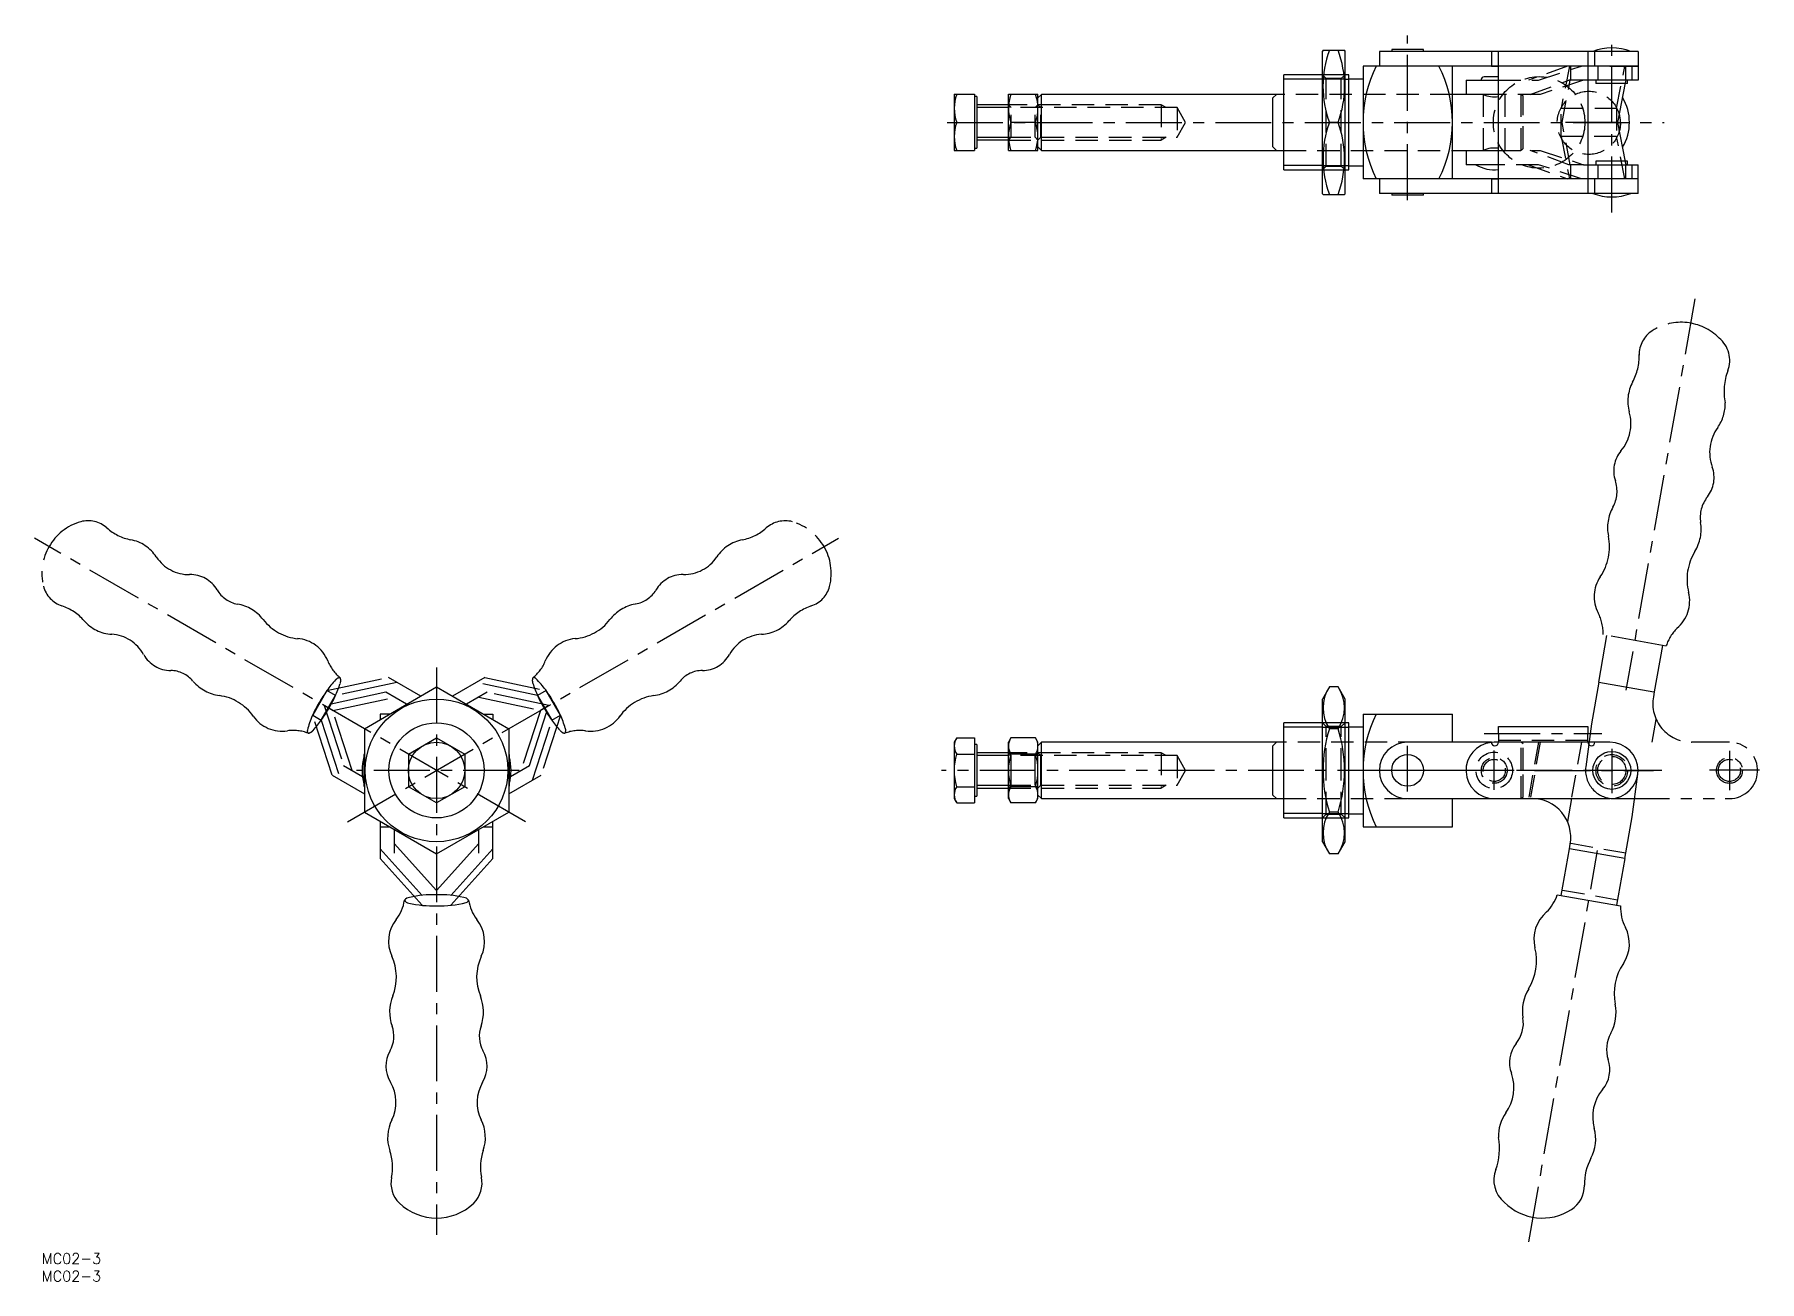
# Model space of a CAD drawing. Extents: x -2 to 488, y -8 to 346.
import ezdxf

# ---------------------------------------------------------------- set-up
doc = ezdxf.new("R2010")
doc.units = 0
doc.header["$LTSCALE"] = 0.5
for name, pattern in [('CENTER', [50.8, 31.75, -6.35, 6.35, -6.35]), ('DASHED', [19.05, 12.7, -6.35]), ('PHANTOM', [63.5, 31.75, -6.35, 6.35, -6.35, 6.35, -6.35])]:
    doc.linetypes.add(name, pattern=pattern)
for name, color, linetype in [('MSM_CENTER', 1, 'CENTER'), ('MSM_CONTINUOUS', 7, 'CONTINUOUS'), ('MSM_DASHED', 4, 'DASHED'), ('MSM_IMAGINARY', 6, 'PHANTOM'), ('MSM_NARROW', 5, 'CONTINUOUS'), ('MSM_PART_NUMBER', 7, 'CONTINUOUS')]:
    doc.layers.add(name, color=color, linetype=linetype)
doc.styles.get("Standard").update_dxf_attribs({"font": 'txt.shx', "height": 3, "bigfont": 'bigfont.shx'})

msp = doc.modelspace()

# ---------------------------------------------------------------- linework, layer by layer
at = {"layer": 'MSM_CENTER'}
for p, q in [((387.84, 298.86), (387.84, 345.6)), ((445.84, 295.37), (445.84, 345.9)), ((257.06, 320.95), (460.75, 320.95)), ((469.43, 270.85), (449.86, 159.83)), ((137.4, 122.43), (-2.08, 202.97)), ((86.77, 122.43), (226.26, 202.97)), ((112.09, 166.28), (112.09, 5.22)), ((409.64, 147.55), (443.04, 147.55)), ((387.84, 131.03), (387.84, 144.05)), ((412.44, 131.53), (412.44, 142.7)), ((445.84, 143.18), (445.84, 130.55)), ((479.24, 142.57), (479.24, 131.4)), ((473.57, 137.18), (487.78, 137.18)), ((135.55, 137.05), (89.34, 137.05)), ((460.03, 137.05), (255.51, 137.05)), ((396.97, 137.05), (380.84, 137.05)), ((418.1, 137.05), (406.79, 137.05)), ((423.88, 137.05), (457.66, 137.05)), ((452.49, 137.05), (439.34, 137.05)), ((422.25, 3.25), (441.82, 114.27))]:
    msp.add_line(p, q, dxfattribs=at)
at = {"layer": 'MSM_CONTINUOUS'}
for p, q in [((363.83, 341.45), (363.69, 341.2)), ((363.69, 300.7), (363.69, 341.2)), ((363.83, 341.45), (369.94, 341.45)), ((370.09, 341.2), (369.94, 341.45)), ((370.09, 300.7), (370.09, 341.2)), ((379.84, 341.1), (379.84, 336.95)), ((453.29, 341.1), (379.84, 341.1)), ((383.34, 341.6), (383.34, 341.1)), ((392.34, 341.6), (383.34, 341.6)), ((392.34, 341.1), (392.34, 341.6)), ((411.64, 341.1), (411.64, 336.95)), ((413.64, 300.8), (413.64, 341.1)), ((439.04, 341.1), (439.04, 300.8)), ((441.04, 336.95), (441.04, 341.1)), ((453.29, 341.1), (453.29, 332.95)), ((363.69, 334.45), (352.69, 334.45)), ((352.69, 307.45), (352.69, 334.45)), ((371.19, 334.45), (370.09, 334.45)), ((371.19, 307.45), (371.19, 334.45)), ((375.19, 333.25), (371.19, 333.25)), ((453.29, 336.95), (375.19, 336.95)), ((375.19, 336.95), (375.19, 304.95)), ((400.59, 336.9), (400.56, 336.95)), ((400.59, 305), (400.59, 336.9)), ((413.64, 333.9), (409.56, 333.9)), ((411.64, 336.95), (413.64, 336.95)), ((445.29, 336.95), (453.29, 336.95)), ((259.09, 328.95), (259.09, 312.95)), ((259.09, 328.95), (264.89, 328.95)), ((264.89, 328.95), (264.89, 312.95)), ((265.49, 328.27), (264.89, 328.27)), ((265.49, 328.27), (265.49, 313.64)), ((274.49, 312.95), (274.49, 328.95)), ((274.49, 328.95), (282.89, 328.95)), ((282.89, 312.95), (282.89, 328.95)), ((283.89, 328.89), (282.89, 327.89)), ((352.69, 328.89), (283.89, 328.89)), ((283.89, 313.01), (283.89, 328.89)), ((413.64, 328.89), (400.59, 328.89)), ((404.44, 332.95), (404.44, 328.89)), ((404.44, 332.95), (413.64, 332.95)), ((408.76, 333.1), (408.76, 332.95)), ((445.29, 332.95), (439.04, 332.95)), ((441.34, 332.95), (441.34, 331.95)), ((450.34, 331.95), (441.34, 331.95)), ((453.29, 332.95), (445.29, 332.95)), ((449.66, 332.15), (447.47, 320.95)), ((450.34, 331.95), (450.34, 332.95)), ((274.49, 325.95), (265.74, 325.95)), ((259.8, 320.95), (264.89, 320.95)), ((282.17, 320.95), (275.2, 320.95)), ((368.11, 320.95), (365.66, 320.95)), ((447.47, 320.95), (439.04, 320.95)), ((447.47, 320.95), (449.66, 309.75)), ((264.89, 313.64), (265.49, 313.64)), ((274.49, 315.95), (265.74, 315.95)), ((282.89, 314.01), (283.89, 313.01)), ((259.09, 312.95), (264.89, 312.95)), ((274.49, 312.95), (282.89, 312.95)), ((283.89, 313.01), (352.69, 313.01)), ((371.19, 308.65), (375.19, 308.65)), ((400.59, 313.01), (413.64, 313.01)), ((404.44, 313.01), (404.44, 308.95)), ((412.44, 308.95), (404.44, 308.95)), ((413.64, 308.95), (412.44, 308.95)), ((439.04, 308.95), (445.29, 308.95)), ((441.34, 309.95), (441.34, 308.95)), ((450.34, 309.95), (441.34, 309.95)), ((445.29, 308.95), (453.29, 308.95)), ((450.34, 308.95), (450.34, 309.95)), ((453.29, 300.8), (453.29, 308.95)), ((352.69, 307.45), (363.69, 307.45)), ((370.09, 307.45), (371.19, 307.45)), ((453.29, 304.95), (375.19, 304.95)), ((379.84, 304.95), (379.84, 300.8)), ((400.56, 304.95), (400.59, 305)), ((411.64, 304.95), (411.64, 300.8)), ((411.64, 304.95), (413.64, 304.95)), ((441.04, 300.8), (441.04, 304.95)), ((453.29, 304.95), (445.29, 304.95)), ((363.69, 300.7), (363.83, 300.45)), ((363.83, 300.45), (369.94, 300.45)), ((369.94, 300.45), (370.09, 300.7)), ((453.29, 300.8), (379.84, 300.8)), ((383.34, 300.8), (383.34, 300.3)), ((392.34, 300.3), (383.34, 300.3)), ((392.34, 300.3), (392.34, 300.8)), ((413.64, 300.8), (411.64, 300.8)), ((91.59, 148.89), (112.09, 160.72)), ((112.09, 160.72), (132.59, 148.89)), ((365.66, 160.72), (363.69, 157.3)), ((363.69, 137.05), (363.69, 157.3)), ((368.11, 160.72), (365.66, 160.72)), ((370.09, 157.3), (368.11, 160.72)), ((370.09, 137.05), (370.09, 157.3)), ((98.8, 153.05), (96.09, 153.05)), ((96.09, 153.05), (96.09, 151.48)), ((125.38, 153.05), (128.09, 153.05)), ((128.09, 153.05), (128.09, 151.48)), ((375.19, 153.05), (375.19, 139.04)), ((375.19, 153.05), (400.56, 153.05)), ((400.59, 153), (400.56, 153.05)), ((400.59, 145.05), (400.59, 153)), ((91.59, 148.89), (91.59, 125.21)), ((132.59, 148.89), (132.59, 125.21)), ((363.69, 150.55), (352.69, 150.55)), ((352.69, 137.05), (352.69, 150.55)), ((368.11, 148.89), (365.66, 148.89)), ((371.19, 150.55), (370.09, 150.55)), ((371.19, 137.05), (371.19, 150.55)), ((375.19, 149.35), (371.19, 149.35)), ((413.64, 149.55), (439.04, 149.55)), ((413.64, 147.55), (413.64, 149.55)), ((413.64, 147.55), (413.64, 145.05)), ((439.04, 149.55), (439.04, 147.55)), ((439.04, 145.05), (439.04, 147.55)), ((104.09, 141.67), (112.09, 146.29)), ((112.09, 146.29), (120.09, 141.67)), ((259.8, 146.29), (259.09, 145.05)), ((259.09, 145.05), (259.09, 129.05)), ((259.8, 146.29), (264.89, 146.29)), ((264.89, 146.29), (264.89, 127.81)), ((265.49, 144.36), (264.89, 144.36)), ((265.49, 144.36), (265.49, 129.73)), ((275.2, 146.29), (274.49, 145.05)), ((274.49, 129.05), (274.49, 145.05)), ((282.17, 146.29), (275.2, 146.29)), ((282.89, 145.05), (282.17, 146.29)), ((283.89, 145.05), (282.89, 144.05)), ((282.89, 129.05), (282.89, 145.05)), ((352.69, 145.05), (283.89, 145.05)), ((283.89, 137.05), (283.89, 145.05)), ((411.64, 145.05), (387.84, 145.05)), ((412.44, 145.05), (411.64, 145.01)), ((413.64, 145.05), (412.44, 145.05)), ((441.04, 145.05), (413.64, 145.05)), ((445.29, 145.05), (441.04, 145.05)), ((91.59, 141.55), (91.44, 141.55)), ((91.44, 141.55), (91.44, 132.55)), ((104.09, 141.67), (104.09, 132.43)), ((120.09, 141.67), (120.09, 132.43)), ((132.74, 141.55), (132.59, 141.55)), ((132.74, 141.55), (132.74, 132.55)), ((259.8, 141.67), (264.89, 141.67)), ((274.49, 142.05), (265.74, 142.05)), ((282.17, 141.67), (275.2, 141.67)), ((375.19, 139.04), (375.19, 135.06)), ((91.44, 132.55), (91.59, 132.55)), ((112.09, 127.81), (104.09, 132.43)), ((120.09, 132.43), (112.09, 127.81)), ((132.59, 132.55), (132.74, 132.55)), ((259.8, 132.43), (264.89, 132.43)), ((282.17, 132.43), (275.2, 132.43)), ((283.89, 129.05), (283.89, 137.05)), ((352.69, 123.55), (352.69, 137.05)), ((363.69, 116.8), (363.69, 137.05)), ((370.09, 116.8), (370.09, 137.05)), ((371.19, 123.55), (371.19, 137.05)), ((375.19, 135.06), (375.19, 121.05)), ((451.64, 123.86), (453.22, 136.02)), ((259.09, 129.05), (259.8, 127.81)), ((259.8, 127.81), (264.89, 127.81)), ((264.89, 129.73), (265.49, 129.73)), ((265.74, 132.05), (274.49, 132.05)), ((274.49, 129.05), (275.2, 127.81)), ((282.17, 127.81), (275.2, 127.81)), ((282.17, 127.81), (282.89, 129.05)), ((282.89, 130.05), (283.89, 129.05)), ((283.89, 129.05), (352.69, 129.05)), ((387.84, 129.05), (445.29, 129.05)), ((400.59, 121.1), (400.59, 129.11)), ((434.36, 129.05), (433.22, 122.57)), ((91.59, 125.21), (112.09, 113.38)), ((96.09, 122.61), (96.09, 112.03)), ((112.09, 113.38), (132.59, 125.21)), ((128.09, 112.03), (128.09, 122.62)), ((352.69, 123.55), (363.69, 123.55)), ((368.11, 125.21), (365.66, 125.21)), ((370.09, 123.55), (371.19, 123.55)), ((371.19, 124.75), (375.19, 124.75)), ((449.55, 112.03), (451.64, 123.86)), ((96.09, 121.05), (98.8, 121.05)), ((100.09, 120.32), (100.09, 113.52)), ((124.09, 113.52), (124.09, 120.32)), ((125.38, 121.05), (128.09, 121.05)), ((375.19, 121.05), (400.56, 121.05)), ((400.56, 121.05), (400.59, 121.1)), ((96.09, 114.8), (108.02, 101.58)), ((112.09, 103.01), (100.09, 116.3)), ((124.09, 116.3), (112.09, 103.01)), ((116.16, 101.58), (128.09, 114.8)), ((363.69, 116.8), (365.66, 113.38)), ((368.11, 113.38), (365.66, 113.38)), ((368.11, 113.38), (370.09, 116.8)), ((431.46, 101.56), (433.79, 114.8)), ((433.79, 114.8), (434.03, 116.14)), ((449.55, 112.03), (433.79, 114.8)), ((108.04, 98.78), (96.09, 112.03)), ((128.09, 112.03), (116.13, 98.78)), ((449.55, 112.03), (447.21, 98.78)), ((430.37, 101.75), (448.3, 98.59))]:
    msp.add_line(p, q, dxfattribs=at)
for centre, radius in [((112.09, 137.05), 20.25), ((112.09, 137.05), 13.5), ((112.09, 137.05), 8), ((445.84, 137.05), 5.38), ((387.84, 137.05), 4.5)]:
    msp.add_circle(centre, radius, dxfattribs=at)
for centre, radius, start, end in [((393.01, 331.2), 29.2, 159.4502, 200.5498), ((340.77, 331.2), 29.2, 339.4502, 20.5498), ((445.84, 327.11), 15, 68.9599, 111.0401), ((411.15, 320.95), 35.96, 153.5834, 206.4166), ((365.46, 320.95), 35.13, 332.9056, 27.0944), ((409.56, 333.1), 0.8, 90, 180), ((270.65, 324.95), 11.56, 159.7567, 200.2433), ((286.06, 324.95), 11.57, 159.7767, 200.2233), ((271.33, 324.95), 11.56, 339.7567, 20.2433), ((412.53, 336.49), 8.26, 246.8763, 277.7072), ((265.74, 326.2), 0.25, 180, 270), ((439.06, 320.95), 9.24, 344.2958, 15.7042), ((437.3, 320.96), 13.55, 328.5382, 31.4585), ((270.66, 316.95), 11.57, 159.7767, 200.2233), ((286.04, 316.95), 11.55, 159.7438, 200.2562), ((271.33, 316.95), 11.55, 339.7438, 20.2562), ((393.44, 310.7), 29.61, 159.7442, 200.2558), ((340.34, 310.7), 29.6, 339.7432, 20.2568), ((265.74, 315.7), 0.25, 90, 180), ((412.53, 305.31), 8.36, 82.3807, 112.8223), ((412.44, 317.51), 10.01, 238.772, 276.8868), ((445.84, 314.8), 15, 248.9599, 291.0401), ((374.31, 154.8), 10.48, 145.621, 214.379), ((359.46, 154.8), 10.48, 325.6164, 34.3836), ((411.15, 137.05), 35.96, 153.5834, 206.4166), ((403, 137.05), 39.17, 162.412, 197.588), ((330.77, 137.05), 39.17, 342.4124, 17.5876), ((263.18, 143.98), 4.09, 145.6378, 214.3622), ((265.74, 142.3), 0.25, 180, 270), ((278.58, 143.98), 4.09, 145.6158, 214.3842), ((278.8, 143.98), 4.09, 325.6378, 34.3622), ((387.84, 137.05), 8, 90, 270), ((412.44, 137.05), 8, 95.7334, 270), ((412.64, 145.05), 1, 180, 360), ((440.04, 145.05), 1, 180, 360), ((445.29, 137.05), 8, 270, 90), ((105.94, 137.05), 15, 165.1644, 194.8356), ((118.24, 137.05), 15, 345.1644, 14.8356), ((274.37, 137.05), 15.29, 162.412, 197.588), ((289.77, 137.05), 15.29, 162.412, 197.588), ((267.6, 137.05), 15.29, 342.412, 17.5879), ((263.18, 130.12), 4.09, 145.6158, 214.3842), ((278.58, 130.12), 4.09, 145.6157, 214.3843), ((278.8, 130.12), 4.09, 325.5872, 34.4128), ((265.74, 131.8), 0.25, 90, 178.6024), ((423.19, 118.05), 11, 350, 90), ((374.31, 119.3), 10.48, 145.621, 214.379), ((359.46, 119.3), 10.48, 325.6164, 34.3836), ((91.47, 101.94), 11.64, 321.9206, 351.4414), ((104.63, 98.92), 2.09, 95.7817, 141.81), ((104.42, 101), 1.63, 208.7959, 262.4723), ((111.49, 132.51), 33.93, 257.5958, 271.0094), ((111.25, 70.81), 30.95, 88.4534, 102.7625), ((112.94, 70.36), 31.41, 77.3922, 91.5606), ((113.07, 126.86), 28.28, 268.0131, 285.2962), ((119.52, 98.88), 2.14, 38.8448, 82.5137), ((120.33, 100.44), 0.889, 283.2863, 345.8366), ((132.71, 101.95), 11.65, 188.5037, 218.0252), ((418.46, 105.75), 12.56, 315, 341.4499), ((460.86, 98.27), 12.56, 178.5501, 207.4784), ((108.45, 88.51), 10, 141.3269, 204.9316), ((115.54, 88.48), 10.17, 335.6044, 38.1771), ((433.78, 89.13), 10.06, 129.7792, 194.0182), ((440.86, 87.87), 9.98, 325.8526, 27.4784), ((86.42, 78.35), 14.26, 338.0792, 24.6315), ((137.37, 78.36), 13.89, 154.7787, 202.5627), ((409.27, 82.98), 15.21, 328.4521, 14.1474), ((461.71, 73.73), 15.21, 145.8526, 191.5479), ((432.46, 68.74), 12, 148.4521, 189.1881), ((110.4, 68.55), 11.65, 157.3711, 200.3665), ((113.14, 68.51), 12.27, 340.8438, 21.642), ((435.05, 68.28), 12, 330.8119, 11.5479), ((91.62, 61.63), 8.36, 330.4478, 20.0501), ((132.82, 61.6), 8.59, 160.3523, 208.3721), ((411.46, 65.34), 9.27, 321.4191, 9.1881), ((425.58, 54.08), 8.79, 141.4191, 199.9348), ((453.62, 57.91), 9.27, 150.8119, 198.5809), ((106.49, 53.13), 8.77, 150.0986, 211.5816), ((117.65, 53.09), 8.8, 328.788, 30.1733), ((436.5, 52.16), 8.79, 320.0652, 18.5809), ((405.9, 46.94), 12.14, 324.2749, 19.9348), ((89.27, 42.83), 11.31, 333.8543, 30.3309), ((134.79, 42.81), 11.19, 149.2662, 206.2626), ((452.55, 38.72), 12.14, 140.0652, 195.7251), ((424.93, 33.26), 11.3, 144.2749, 182.0698), ((109.24, 32.8), 11.05, 152.8106, 199.4435), ((114.75, 32.82), 11.21, 340.7679, 26.7069), ((429.98, 32.37), 11.3, 331.521, 15.7251), ((397.27, 29.64), 16.68, 339.3532, 11.1001), ((85.13, 24.45), 14.47, 348.3683, 18.8355), ((138.58, 24.53), 14.02, 160.8474, 192.167), ((453.43, 19.65), 15.37, 151.5201, 181.232), ((107.14, 19.93), 8, 168.3491, 225), ((116.74, 20), 8.28, 315.7824, 10.9395), ((420.61, 20.83), 8.27, 159.2563, 230.14), ((430.06, 19.15), 8, 302.5219, 1.2311), ((112.1, 25.33), 15.33, 226.1476, 313.5966), ((426.13, 25.29), 15.29, 224.9704, 302.5585)]:
    msp.add_arc(centre, radius, start, end, dxfattribs=at)
at = {"layer": 'MSM_DASHED'}
for p, q in [((364.77, 333.37), (363.69, 334.45)), ((370.09, 334.45), (363.69, 334.45)), ((370.09, 333.22), (363.69, 333.22)), ((364.77, 308.54), (364.77, 333.37)), ((369.01, 333.37), (364.77, 333.37)), ((370.09, 334.45), (369.01, 333.37)), ((369.01, 308.54), (369.01, 333.37)), ((433.22, 336.95), (422.2, 332.95)), ((425.02, 332.95), (437.19, 336.95)), ((433.79, 336.95), (431.46, 325)), ((434.19, 332.95), (434.19, 336.95)), ((441.84, 336.95), (441.84, 332.95)), ((447.21, 325), (449.55, 336.95)), ((449.84, 332.95), (449.84, 336.95)), ((451.64, 332.95), (451.64, 336.95)), ((400.59, 328.89), (352.69, 328.89)), ((409.29, 328.89), (409.29, 313.01)), ((409.29, 328.89), (409.29, 313.01)), ((413.64, 332.95), (425.02, 332.95)), ((425.5, 328.89), (413.64, 328.89)), ((415.59, 313.01), (415.59, 328.89)), ((415.59, 313.01), (415.59, 328.89)), ((420.14, 313.01), (420.14, 328.89)), ((420.64, 328.39), (420.14, 328.89)), ((420.64, 313.51), (420.64, 328.39)), ((422.68, 328.89), (433.67, 332.95)), ((437.85, 332.95), (425.5, 328.89)), ((431.71, 320.95), (434.05, 332.95)), ((437.85, 332.95), (433.67, 332.95)), ((439.04, 332.95), (437.85, 332.95)), ((449.81, 332.95), (449.66, 332.15)), ((322.39, 325.14), (274.48, 325.14)), ((275.3, 325.14), (274.49, 325.95)), ((317.89, 325.95), (274.49, 325.95)), ((275.3, 316.77), (275.3, 325.14)), ((282.89, 325.95), (282.08, 325.14)), ((282.08, 316.77), (282.08, 325.14)), ((283.7, 325.14), (282.89, 325.95)), ((283.7, 316.77), (283.7, 325.14)), ((317.89, 325.95), (317.89, 315.95)), ((319.29, 325.14), (317.89, 325.95)), ((324.81, 320.95), (322.39, 325.14)), ((322.39, 325.14), (322.39, 316.77)), ((431.46, 316.91), (431.46, 325)), ((431.46, 325), (447.21, 325)), ((447.21, 325), (447.21, 316.91)), ((322.39, 316.77), (324.81, 320.95)), ((434.05, 308.95), (431.71, 320.95)), ((439.04, 320.95), (431.71, 320.95)), ((274.48, 316.77), (322.39, 316.77)), ((274.49, 315.95), (275.3, 316.77)), ((274.49, 315.95), (317.89, 315.95)), ((282.08, 316.77), (282.89, 315.95)), ((282.89, 315.95), (283.7, 316.77)), ((319.29, 316.77), (317.89, 315.95)), ((420.14, 313.01), (420.64, 313.51)), ((431.46, 316.91), (433.79, 304.95)), ((447.21, 316.91), (431.46, 316.91)), ((449.55, 304.95), (447.21, 316.91)), ((352.69, 313.01), (400.59, 313.01)), ((363.69, 308.68), (370.09, 308.68)), ((413.64, 313.01), (425.5, 313.01)), ((425.02, 308.95), (413.64, 308.95)), ((422.2, 308.95), (433.22, 304.95)), ((433.67, 308.95), (422.68, 313.01)), ((437.19, 304.95), (425.02, 308.95)), ((425.5, 313.01), (437.85, 308.95)), ((437.85, 308.95), (433.67, 308.95)), ((434.19, 304.95), (434.19, 308.95)), ((437.85, 308.95), (439.04, 308.95)), ((441.84, 308.95), (441.84, 304.95)), ((449.66, 309.75), (449.81, 308.95)), ((449.84, 304.95), (449.84, 308.95)), ((451.64, 304.95), (451.64, 308.95)), ((363.69, 307.45), (364.77, 308.54)), ((363.69, 307.45), (370.09, 307.45)), ((364.77, 308.54), (369.01, 308.54)), ((369.01, 308.54), (370.09, 307.45)), ((364.77, 149.47), (363.69, 150.55)), ((370.09, 150.55), (363.69, 150.55)), ((363.69, 149.32), (370.09, 149.32)), ((364.77, 137.05), (364.77, 149.47)), ((369.01, 149.47), (364.77, 149.47)), ((370.09, 150.55), (369.01, 149.47)), ((369.01, 137.05), (369.01, 149.47)), ((420.14, 145.05), (352.69, 145.05)), ((439.04, 145.55), (413.64, 145.55)), ((420.14, 137.11), (420.14, 145.05)), ((420.64, 144.55), (420.14, 145.05)), ((420.64, 137.11), (420.64, 144.55)), ((425.02, 145.05), (422.2, 129.05)), ((425.5, 145.05), (422.68, 129.05)), ((437.19, 145.05), (434.36, 129.05)), ((322.39, 141.24), (274.48, 141.24)), ((275.3, 141.24), (274.49, 142.05)), ((317.89, 142.05), (274.49, 142.05)), ((275.3, 137.05), (275.3, 141.24)), ((282.89, 142.05), (282.08, 141.24)), ((282.08, 137.05), (282.08, 141.24)), ((283.7, 141.24), (282.89, 142.05)), ((283.7, 137.05), (283.7, 141.24)), ((317.89, 142.05), (317.89, 132.05)), ((319.29, 141.24), (317.89, 142.05)), ((324.81, 137.05), (322.39, 141.24)), ((322.39, 141.24), (322.39, 132.86)), ((274.48, 132.86), (322.39, 132.86)), ((274.49, 132.05), (275.3, 132.86)), ((275.3, 132.86), (275.3, 137.05)), ((282.08, 132.86), (282.08, 137.05)), ((282.08, 132.86), (282.89, 132.05)), ((282.89, 132.05), (283.7, 132.86)), ((283.7, 132.86), (283.7, 137.05)), ((319.29, 132.86), (317.89, 132.05)), ((322.39, 132.86), (324.81, 137.05)), ((364.77, 124.63), (364.77, 137.05)), ((369.01, 124.63), (369.01, 137.05)), ((420.14, 129.05), (420.14, 137.05)), ((420.64, 129.55), (420.64, 137.05)), ((274.49, 132.05), (317.89, 132.05)), ((352.69, 129.05), (420.14, 129.05)), ((420.14, 129.05), (420.64, 129.55)), ((363.69, 124.78), (370.09, 124.78)), ((363.69, 123.55), (364.77, 124.63)), ((363.69, 123.55), (370.09, 123.55)), ((364.77, 124.63), (369.01, 124.63)), ((369.01, 124.63), (370.09, 123.55)), ((449.81, 113.52), (434.05, 116.3)), ((447.47, 100.23), (431.71, 103.01))]:
    msp.add_line(p, q, dxfattribs=at)
for centre, radius in [((425.2, 320.95), 13), ((439.32, 320.83), 8.96), ((412.45, 137.05), 5.18), ((412.45, 137.05), 3.67), ((412.45, 137.05), 3.14), ((445.84, 137.05), 4.5), ((445.84, 137.05), 4)]:
    msp.add_circle(centre, radius, dxfattribs=at)
at = {"layer": 'MSM_IMAGINARY'}
for p, q in [((350.59, 328.89), (349.59, 327.89)), ((349.59, 314.01), (349.59, 327.89)), ((349.59, 314.01), (350.59, 313.01)), ((442.13, 162.07), (444.46, 175.32)), ((461.31, 172.35), (443.37, 175.51)), ((460.22, 172.54), (457.88, 159.3)), ((80.97, 159.69), (98.42, 163.42)), ((100.82, 162.03), (83.41, 158.31)), ((107.59, 158.13), (98.42, 163.42)), ((125.76, 163.42), (116.59, 158.12)), ((140.77, 158.31), (123.35, 162.03)), ((125.76, 163.42), (143.21, 159.69)), ((442.13, 162.07), (440.04, 150.24)), ((442.13, 162.07), (457.88, 159.3)), ((80.97, 159.69), (76.92, 152.68)), ((79.33, 151.29), (83.37, 158.3)), ((97.71, 159.21), (80.2, 155.46)), ((83.37, 158.3), (80.97, 159.69)), ((82.61, 154.07), (100.12, 157.82)), ((83.41, 158.31), (83.37, 158.3)), ((103.6, 155.81), (97.71, 159.21)), ((126.46, 159.21), (120.59, 155.81)), ((124.06, 157.82), (141.57, 154.07)), ((143.98, 155.46), (126.46, 159.21)), ((140.8, 158.3), (140.77, 158.31)), ((143.21, 159.69), (140.8, 158.3)), ((140.8, 158.3), (144.85, 151.29)), ((147.25, 152.68), (143.21, 159.69)), ((457.88, 159.3), (457.65, 157.96)), ((82.42, 135.71), (76.92, 152.68)), ((76.92, 152.68), (79.33, 151.29)), ((80.2, 155.46), (82.61, 154.07)), ((80.2, 155.46), (85.71, 138.42)), ((88.12, 137.03), (82.61, 154.07)), ((141.57, 154.07), (136.06, 137.03)), ((138.46, 138.42), (143.98, 155.46)), ((143.98, 155.46), (141.57, 154.07)), ((147.25, 152.68), (141.76, 135.71)), ((144.85, 151.29), (147.25, 152.68)), ((79.33, 151.29), (79.34, 151.26)), ((79.34, 151.26), (84.82, 134.32)), ((139.35, 134.32), (144.84, 151.26)), ((144.84, 151.26), (144.85, 151.29)), ((440.04, 150.24), (438.45, 138.08)), ((457.31, 145.05), (458.45, 151.53)), ((350.59, 145.05), (349.59, 144.05)), ((349.59, 130.05), (349.59, 144.05)), ((479.24, 145.05), (468.48, 145.05)), ((85.71, 138.42), (91.04, 135.35)), ((133.14, 135.35), (138.46, 138.42)), ((82.42, 135.71), (91.59, 130.41)), ((132.59, 130.41), (141.76, 135.71)), ((349.59, 130.05), (350.59, 129.05)), ((446.39, 129.05), (478.04, 129.05)), ((478.04, 129.05), (479.24, 129.05)), ((479.24, 129.05), (480.04, 129.09))]:
    msp.add_line(p, q, dxfattribs=at)
for radius in [3.68, 3.15]:
    msp.add_circle((479.24, 137.05), radius, dxfattribs=at)
for centre, radius, start, end in [((461.61, 255.08), 8, 122.5219, 181.2311), ((465.54, 248.93), 15.29, 44.9704, 122.5585), ((471.06, 253.4), 8.27, 339.2563, 50.14), ((438.21, 254.59), 15.41, 331.5402, 1.814), ((494.4, 244.59), 16.68, 159.3532, 191.1001), ((461.69, 241.86), 11.3, 151.521, 195.7251), ((466.74, 240.97), 11.3, 324.2749, 2.0698), ((439.13, 235.51), 12.14, 320.0652, 15.7251), ((485.77, 227.28), 12.14, 144.2749, 199.9348), ((455.18, 222.07), 8.79, 140.0652, 198.5809), ((466.1, 220.15), 8.79, 321.4191, 19.9348), ((438.06, 216.32), 9.27, 330.8119, 18.5809), ((456.63, 205.94), 12, 150.8119, 191.5479), ((480.22, 208.88), 9.27, 141.4191, 189.1881), ((15.33, 192.9), 15.33, 106.1476, 193.5966), ((13.14, 199.9), 8, 48.3491, 105), ((28.06, 216.7), 14.47, 228.3683, 258.8355), ((196.29, 216.25), 14.02, 280.8474, 312.167), ((211.13, 199.6), 8.28, 75.7824, 130.9395), ((208.84, 192.92), 15.33, 346.1476, 73.5966), ((459.22, 205.49), 12, 328.4521, 9.1881), ((23.23, 191.64), 11.05, 32.8139, 79.6257), ((201.02, 191.47), 11.21, 100.7679, 146.7069), ((429.97, 200.5), 15.21, 325.8526, 11.5479), ((41.91, 203.92), 11.31, 213.8543, 270.3309), ((182.35, 203.83), 11.19, 269.2662, 326.2626), ((482.41, 191.25), 15.21, 148.4521, 194.1474), ((42.21, 183.85), 8.77, 30.0986, 91.5816), ((182.02, 183.84), 8.8, 89.3233, 150.1733), ((450.81, 186.36), 9.98, 145.8526, 207.4784), ((8.4, 191.55), 8.28, 195.7824, 250.9395), ((57, 192.49), 8.36, 210.4478, 260.0501), ((167.07, 192.73), 8.59, 280.3523, 328.3721), ((215.99, 191.32), 8, 288.3491, 345), ((457.9, 185.1), 10.06, 309.7792, 14.0182), ((1.4, 170.37), 14.02, 40.8474, 72.167), ((53.61, 172.76), 11.65, 37.3711, 80.3665), ((170.92, 172.23), 12.27, 101.475, 141.642), ((223.08, 170), 14.47, 108.3683, 138.8355), ((430.82, 175.96), 12.56, 358.5501, 27.4784), ((20.49, 186.86), 11.21, 220.7679, 266.7069), ((74.09, 188.63), 14.26, 218.0792, 264.6315), ((150.27, 188.28), 13.89, 274.7787, 322.5627), ((203.79, 186.71), 11.05, 272.8139, 319.6257), ((473.22, 168.48), 12.56, 135, 161.4499), ((19.12, 164.51), 11.19, 29.2662, 86.2626), ((71.87, 164.47), 10.01, 21.3492, 85.9754), ((152.42, 164.32), 10.17, 95.6044, 158.1771), ((205.1, 164.39), 11.31, 93.8543, 150.3309), ((36.6, 174.22), 8.8, 209.3233, 270.1733), ((91.99, 172.46), 11.64, 201.9206, 231.4414), ((132.18, 172.46), 11.65, 308.5614, 338.0286), ((187.56, 174.16), 8.77, 270.0986, 331.5816), ((36.38, 156.83), 8.59, 40.3523, 88.3721), ((52.21, 170.41), 12.27, 221.475, 261.642), ((108.46, 139.84), 33.93, 137.5958, 151.0094), ((55.15, 170.89), 30.95, 328.4534, 342.7625), ((84.7, 161.72), 1.63, 88.7959, 142.4723), ((82.77, 162.57), 2.12, 338.53, 21.651), ((141.43, 162.57), 2.14, 158.8448, 202.5137), ((139.67, 162.49), 0.889, 43.2863, 105.8366), ((169.42, 171.14), 31.41, 197.3922, 211.5606), ((120.42, 142.99), 28.28, 28.0131, 45.2962), ((172.26, 169.84), 11.65, 277.3711, 320.3665), ((187.64, 157.04), 8.36, 90.4478, 140.0501), ((48.63, 144.5), 13.89, 34.7787, 82.5627), ((175.76, 144.16), 14.26, 98.0792, 144.6315), ((468.48, 156.05), 11, 170, 270), ((68.3, 158.34), 10.17, 215.6044, 278.1771), ((102.77, 141.3), 28.28, 148.0131, 165.2962), ((53.9, 169.66), 31.41, 317.3922, 331.5606), ((169.87, 169.44), 30.95, 208.4534, 222.7625), ((116.32, 138.8), 33.93, 17.5958, 31.0094), ((155.94, 158.18), 10.01, 261.3492, 325.9754), ((71.38, 136.75), 11.65, 68.5614, 98.0286), ((76.27, 148.22), 0.889, 163.2863, 225.8366), ((75.32, 149.7), 2.14, 278.8448, 322.5137), ((148.85, 149.68), 2.12, 218.53, 261.651), ((147.15, 148.43), 1.63, 328.7959, 22.4723), ((152.8, 136.75), 11.64, 81.9206, 111.4414), ((479.24, 137.05), 8, 275.7334, 90), ((446.39, 137.05), 8, 172.57, 270)]:
    msp.add_arc(centre, radius, start, end, dxfattribs=at)
at = {"layer": 'MSM_NARROW'}
for p, q in [((363.69, 333.22), (352.69, 333.22)), ((370.09, 333.22), (371.19, 333.22)), ((274.49, 325.14), (265.49, 325.14)), ((265.49, 316.77), (274.49, 316.77)), ((363.69, 308.68), (352.69, 308.68)), ((370.09, 308.68), (371.19, 308.68)), ((363.69, 149.32), (352.69, 149.32)), ((370.09, 149.32), (371.19, 149.32)), ((274.49, 141.24), (265.49, 141.24)), ((265.49, 132.86), (274.49, 132.86)), ((363.69, 124.78), (352.69, 124.78)), ((370.09, 124.78), (371.19, 124.78))]:
    msp.add_line(p, q, dxfattribs=at)

# ---------------------------------------------------------------- texts
at = {"layer": 'MSM_PART_NUMBER'}
for p in [(0, -3), (0, -8)]:
    msp.add_text('MC02-3', height=3, dxfattribs=at).set_placement(p)

doc.saveas('drawing.dxf')
